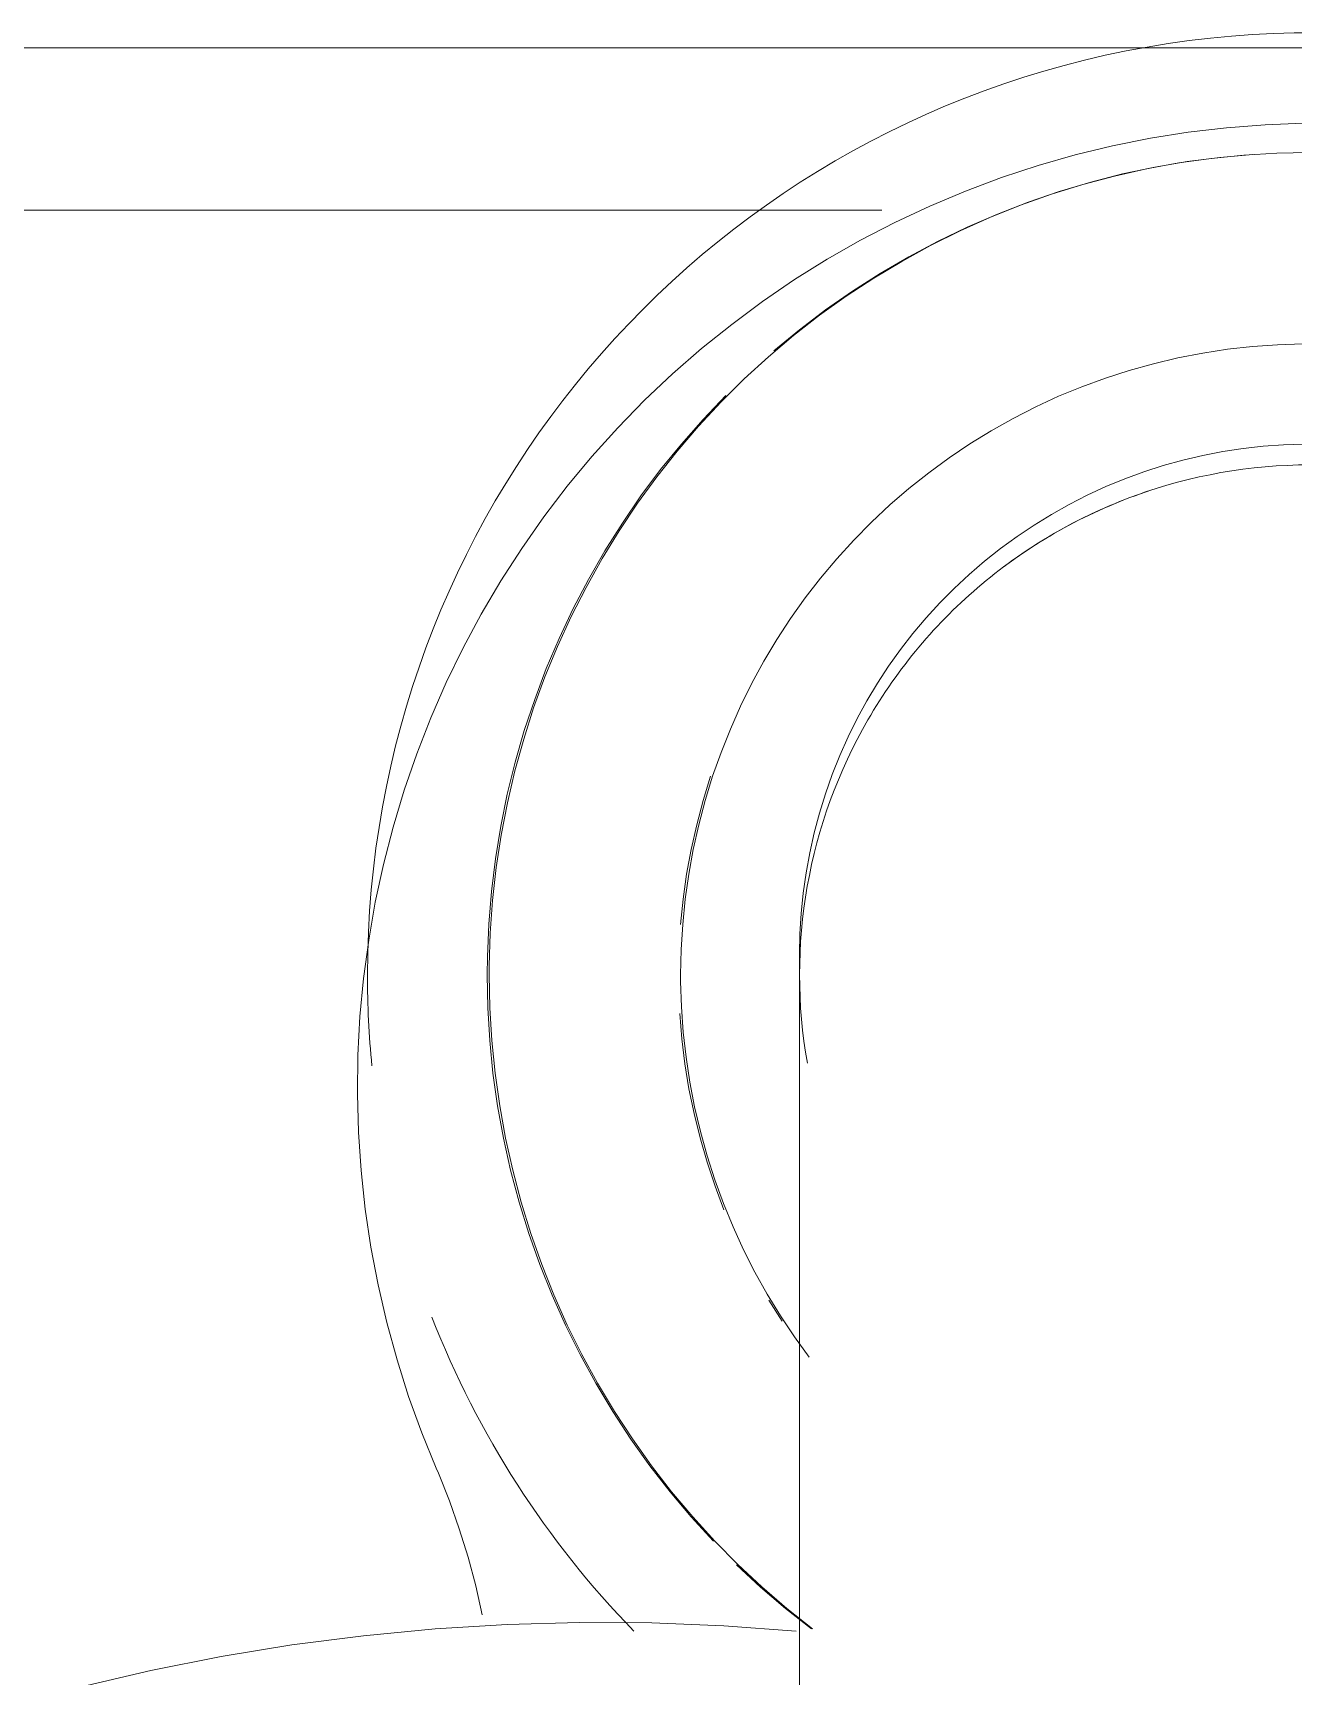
# Model space of a CAD drawing. Header units: inches. Extents: x -1548 to 1644, y -860 to 924.
# Drawn here: x -896.361 to -895.511, y 494.152 to 495.26 of the extents above; entities that cross this region are included whole.
import ezdxf

# ---------------------------------------------------------------- set-up
doc = ezdxf.new("R2010")
doc.units = ezdxf.units.IN
doc.header["$MEASUREMENT"] = 0
doc.layers.add('P-SANR-FIXT', color=6, linetype='Continuous', lineweight=9)

# ---------------------------------------------------------------- blocks, each defined once
blk = doc.blocks.new('Sink-3 Basin - 91_ Width-1106534-L1')
at = {"layer": 'P-SANR-FIXT'}
blk.add_line((-19.1323, 7.0923), (-31.1323, 7.0923), dxfattribs=at)
blk = doc.blocks.new('Faucet_Combo - Faucet_Combo-1106549-L1')
at = {"layer": 'P-SANR-FIXT'}
for p, q in [((-0.2883, -1.8594), (-3.5361, -1.8594)), ((-0.3554, -2.6086), (-0.3644, -2.5943))]:
    blk.add_line(p, q, dxfattribs=at)
at = {"layer": 'P-SANR-FIXT', "flags": 128}
for points in [[(-0.5886, -2.7077), (-0.5984, -2.6837), (-0.6073, -2.6592), (-0.6151, -2.6345), (-0.622, -2.6094), (-0.6279, -2.5841), (-0.6327, -2.5586), (-0.6365, -2.5329), (-0.6393, -2.507), (-0.6411, -2.4811), (-0.6418, -2.4552), (-0.6414, -2.4292), (-0.6401, -2.4032), (-0.6377, -2.3774), (-0.6342, -2.3516), (-0.6298, -2.326), (-0.6243, -2.3006), (-0.6178, -2.2754), (-0.6103, -2.2506), (-0.6018, -2.226), (-0.5924, -2.2018), (-0.5819, -2.178), (-0.5706, -2.1546), (-0.5583, -2.1318), (-0.5451, -2.1094), (-0.531, -2.0875), (-0.5161, -2.0663), (-0.5003, -2.0456), (-0.4837, -2.0256), (-0.4663, -2.0063), (-0.4482, -1.9877), (-0.4293, -1.9699), (-0.4098, -1.9528), (-0.3895, -1.9365), (-0.3687, -1.921), (-0.3472, -1.9063), (-0.3252, -1.8926), (-0.3026, -1.8797), (-0.2795, -1.8678), (-0.256, -1.8567), (-0.232, -1.8467), (-0.2077, -1.8375), (-0.183, -1.8294), (-0.158, -1.8223), (-0.1328, -1.8162), (-0.1073, -1.811), (-0.0817, -1.8069), (-0.0559, -1.8039), (-0.03, -1.8019), (-0.004, -1.8009)], [(0, -1.8206), (-0.0221, -1.8211), (-0.0442, -1.8224), (-0.0662, -1.8246), (-0.0881, -1.8277), (-0.1099, -1.8317), (-0.1315, -1.8365), (-0.1529, -1.8423), (-0.174, -1.8488), (-0.1948, -1.8562), (-0.2154, -1.8644), (-0.2356, -1.8735), (-0.2554, -1.8833), (-0.2748, -1.894), (-0.2938, -1.9054), (-0.3123, -1.9175), (-0.3303, -1.9304), (-0.3478, -1.944), (-0.3647, -1.9583), (-0.381, -1.9732), (-0.3967, -1.9888), (-0.4118, -2.0051), (-0.4262, -2.0219), (-0.44, -2.0392), (-0.453, -2.0571), (-0.4653, -2.0756), (-0.4769, -2.0944), (-0.4877, -2.1138), (-0.4977, -2.1335), (-0.507, -2.1537), (-0.5154, -2.1742), (-0.523, -2.195), (-0.5297, -2.2161), (-0.5356, -2.2375), (-0.5407, -2.259), (-0.5449, -2.2808), (-0.5482, -2.3027), (-0.5507, -2.3248), (-0.5522, -2.3469), (-0.5529, -2.369), (-0.5529, -2.375)], [(-0.0221, -1.8211), (-0.0442, -1.8224), (-0.0662, -1.8246), (-0.0881, -1.8277), (-0.1099, -1.8317), (-0.1315, -1.8365), (-0.1529, -1.8423), (-0.174, -1.8488), (-0.1948, -1.8562), (-0.2154, -1.8644), (-0.2356, -1.8735), (-0.2554, -1.8833), (-0.2748, -1.894), (-0.2938, -1.9054), (-0.3123, -1.9175), (-0.3303, -1.9304), (-0.3478, -1.944), (-0.3647, -1.9583)], [(-0.0221, -1.8211), (-0.0442, -1.8224), (-0.0662, -1.8246), (-0.0881, -1.8277), (-0.1099, -1.8317), (-0.1315, -1.8365), (-0.1529, -1.8423), (-0.174, -1.8488), (-0.1948, -1.8562), (-0.2154, -1.8644), (-0.2356, -1.8735), (-0.2554, -1.8833), (-0.2748, -1.894), (-0.2938, -1.9054), (-0.3123, -1.9175), (-0.3303, -1.9304), (-0.3478, -1.944), (-0.3647, -1.9583)], [(-0.0221, -1.8211), (-0.0442, -1.8224), (-0.0662, -1.8246), (-0.0881, -1.8277), (-0.1099, -1.8317), (-0.1315, -1.8365), (-0.1529, -1.8423), (-0.174, -1.8488), (-0.1948, -1.8562), (-0.2154, -1.8644), (-0.2356, -1.8735), (-0.2554, -1.8833), (-0.2748, -1.894), (-0.2938, -1.9054), (-0.3123, -1.9175), (-0.3303, -1.9304), (-0.3478, -1.944), (-0.3647, -1.9583)], [(-0.0221, -1.8211), (-0.0442, -1.8224), (-0.0662, -1.8246), (-0.0881, -1.8277), (-0.1099, -1.8317), (-0.1315, -1.8365), (-0.1529, -1.8423), (-0.174, -1.8488), (-0.1948, -1.8562), (-0.2154, -1.8644), (-0.2356, -1.8735), (-0.2554, -1.8833), (-0.2748, -1.894), (-0.2938, -1.9054), (-0.3123, -1.9175), (-0.3303, -1.9304), (-0.3478, -1.944), (-0.3647, -1.9583)], [(-0.0221, -1.8211), (-0.0442, -1.8224), (-0.0662, -1.8246), (-0.0881, -1.8277), (-0.1099, -1.8317), (-0.1315, -1.8365), (-0.1529, -1.8423), (-0.174, -1.8488), (-0.1948, -1.8562), (-0.2154, -1.8644), (-0.2356, -1.8735), (-0.2554, -1.8833), (-0.2748, -1.894), (-0.2938, -1.9054), (-0.3123, -1.9175), (-0.3303, -1.9304), (-0.3478, -1.944), (-0.3647, -1.9583)], [(-0.0221, -1.8211), (-0.0442, -1.8224), (-0.0662, -1.8246), (-0.0881, -1.8277), (-0.1099, -1.8317), (-0.1315, -1.8365), (-0.1529, -1.8423), (-0.174, -1.8488), (-0.1948, -1.8562), (-0.2154, -1.8644), (-0.2356, -1.8735), (-0.2554, -1.8833), (-0.2748, -1.894), (-0.2938, -1.9054), (-0.3123, -1.9175), (-0.3303, -1.9304), (-0.3478, -1.944), (-0.3647, -1.9583)], [(-0.0221, -1.8211), (-0.0442, -1.8224), (-0.0662, -1.8246), (-0.0881, -1.8277), (-0.1099, -1.8317), (-0.1315, -1.8365), (-0.1529, -1.8423), (-0.174, -1.8488), (-0.1948, -1.8562), (-0.2154, -1.8644), (-0.2356, -1.8735), (-0.2554, -1.8833), (-0.2748, -1.894), (-0.2938, -1.9054), (-0.3123, -1.9175), (-0.3303, -1.9304), (-0.3478, -1.944), (-0.3647, -1.9583)], [(-0.0221, -1.8211), (-0.0442, -1.8224), (-0.0662, -1.8246), (-0.0881, -1.8277), (-0.1099, -1.8317), (-0.1315, -1.8365), (-0.1529, -1.8423), (-0.174, -1.8488), (-0.1948, -1.8562), (-0.2154, -1.8644), (-0.2356, -1.8735), (-0.2554, -1.8833), (-0.2748, -1.894), (-0.2938, -1.9054), (-0.3123, -1.9175), (-0.3303, -1.9304), (-0.3478, -1.944), (-0.3647, -1.9583)], [(-0.0221, -1.8211), (-0.0442, -1.8224), (-0.0662, -1.8246), (-0.0881, -1.8277), (-0.1099, -1.8317), (-0.1315, -1.8365), (-0.1529, -1.8423), (-0.174, -1.8488), (-0.1948, -1.8562), (-0.2154, -1.8644), (-0.2356, -1.8735), (-0.2554, -1.8833), (-0.2748, -1.894), (-0.2938, -1.9054), (-0.3123, -1.9175), (-0.3303, -1.9304), (-0.3478, -1.944), (-0.3647, -1.9583)], [(-0.0221, -1.8211), (-0.0442, -1.8224), (-0.0662, -1.8246), (-0.0881, -1.8277), (-0.1099, -1.8317), (-0.1315, -1.8365), (-0.1529, -1.8423), (-0.174, -1.8488), (-0.1948, -1.8562), (-0.2154, -1.8644), (-0.2356, -1.8735), (-0.2554, -1.8833), (-0.2748, -1.894), (-0.2938, -1.9054), (-0.3123, -1.9175), (-0.3303, -1.9304), (-0.3478, -1.944), (-0.3647, -1.9583)], [(-0.0221, -1.8211), (-0.0442, -1.8224), (-0.0662, -1.8246), (-0.0881, -1.8277), (-0.1099, -1.8317), (-0.1315, -1.8365), (-0.1529, -1.8423), (-0.174, -1.8488), (-0.1948, -1.8562), (-0.2154, -1.8644), (-0.2356, -1.8735), (-0.2554, -1.8833), (-0.2748, -1.894), (-0.2938, -1.9054), (-0.3123, -1.9175), (-0.3303, -1.9304), (-0.3478, -1.944), (-0.3647, -1.9583)], [(-0.0383, -1.822), (-0.0604, -1.8239), (-0.0824, -1.8268), (-0.1043, -1.8305), (-0.126, -1.8351), (-0.1474, -1.8406), (-0.1687, -1.8469), (-0.1897, -1.8541), (-0.2104, -1.8621), (-0.2307, -1.8709), (-0.2507, -1.8806), (-0.2702, -1.891), (-0.2894, -1.9022), (-0.3081, -1.9141), (-0.3262, -1.9268), (-0.3439, -1.9402), (-0.361, -1.9543)], [(-0.0383, -1.822), (-0.0604, -1.8239), (-0.0824, -1.8268), (-0.1043, -1.8305), (-0.126, -1.8351), (-0.1474, -1.8406), (-0.1687, -1.8469), (-0.1897, -1.8541), (-0.2104, -1.8621), (-0.2307, -1.8709), (-0.2507, -1.8806), (-0.2702, -1.891), (-0.2894, -1.9022), (-0.3081, -1.9141), (-0.3262, -1.9268), (-0.3439, -1.9402), (-0.361, -1.9543)], [(-0.4239, -2.375), (-0.4236, -2.358), (-0.4225, -2.341), (-0.4208, -2.3241), (-0.4185, -2.3072), (-0.4154, -2.2905), (-0.4117, -2.2739), (-0.4074, -2.2574), (-0.4024, -2.2412), (-0.3967, -2.2251), (-0.3904, -2.2093), (-0.3835, -2.1938), (-0.376, -2.1785), (-0.3678, -2.1636), (-0.3591, -2.149), (-0.3498, -2.1348), (-0.34, -2.1209), (-0.3296, -2.1075), (-0.3186, -2.0945), (-0.3072, -2.0819), (-0.2953, -2.0698), (-0.2829, -2.0582), (-0.27, -2.0471), (-0.2567, -2.0366), (-0.243, -2.0265), (-0.229, -2.0171), (-0.2145, -2.0082), (-0.1997, -1.9999), (-0.1846, -1.9921), (-0.1692, -1.985), (-0.1535, -1.9786), (-0.1376, -1.9727), (-0.1215, -1.9675), (-0.1052, -1.963), (-0.0887, -1.9591), (-0.072, -1.9559), (-0.0553, -1.9533), (-0.0384, -1.9514), (-0.0215, -1.9502), (-0.0046, -1.9497)], [(-0.3935, -1.9845), (-0.4088, -2.0006), (-0.4234, -2.0172), (-0.4374, -2.0344), (-0.4507, -2.0522), (-0.4632, -2.0705), (-0.475, -2.0892), (-0.4861, -2.1085), (-0.4963, -2.1281), (-0.5058, -2.1482), (-0.5145, -2.1686), (-0.5223, -2.1893), (-0.5293, -2.2103), (-0.5355, -2.2316), (-0.5408, -2.2532), (-0.5452, -2.2749), (-0.5488, -2.2968), (-0.5515, -2.3188), (-0.5533, -2.3409), (-0.5542, -2.363), (-0.5544, -2.375)], [(-0.3935, -1.9845), (-0.4088, -2.0006), (-0.4234, -2.0172), (-0.4374, -2.0344), (-0.4507, -2.0522), (-0.4632, -2.0705), (-0.475, -2.0892), (-0.4861, -2.1085), (-0.4963, -2.1281), (-0.5058, -2.1482), (-0.5145, -2.1686), (-0.5223, -2.1893), (-0.5293, -2.2103), (-0.5355, -2.2316), (-0.5408, -2.2532), (-0.5452, -2.2749), (-0.5488, -2.2968), (-0.5515, -2.3188), (-0.5533, -2.3409), (-0.5542, -2.363), (-0.5544, -2.375)], [(-0.3967, -1.9888), (-0.4118, -2.0051), (-0.4262, -2.0219), (-0.44, -2.0392), (-0.453, -2.0571), (-0.4653, -2.0756), (-0.4769, -2.0944), (-0.4877, -2.1138), (-0.4977, -2.1335), (-0.507, -2.1537), (-0.5154, -2.1742), (-0.523, -2.195), (-0.5297, -2.2161), (-0.5356, -2.2375), (-0.5407, -2.259), (-0.5449, -2.2808), (-0.5482, -2.3027), (-0.5507, -2.3248), (-0.5522, -2.3469), (-0.5529, -2.369), (-0.5529, -2.375)], [(-0.3967, -1.9888), (-0.4118, -2.0051), (-0.4262, -2.0219), (-0.44, -2.0392), (-0.453, -2.0571), (-0.4653, -2.0756), (-0.4769, -2.0944), (-0.4877, -2.1138), (-0.4977, -2.1335), (-0.507, -2.1537), (-0.5154, -2.1742), (-0.523, -2.195), (-0.5297, -2.2161), (-0.5356, -2.2375), (-0.5407, -2.259), (-0.5449, -2.2808), (-0.5482, -2.3027), (-0.5507, -2.3248), (-0.5522, -2.3469), (-0.5529, -2.369), (-0.5529, -2.375)], [(-0.3967, -1.9888), (-0.4118, -2.0051), (-0.4262, -2.0219), (-0.44, -2.0392), (-0.453, -2.0571), (-0.4653, -2.0756), (-0.4769, -2.0944), (-0.4877, -2.1138), (-0.4977, -2.1335), (-0.507, -2.1537), (-0.5154, -2.1742), (-0.523, -2.195), (-0.5297, -2.2161), (-0.5356, -2.2375), (-0.5407, -2.259), (-0.5449, -2.2808), (-0.5482, -2.3027), (-0.5507, -2.3248), (-0.5522, -2.3469), (-0.5529, -2.369), (-0.5529, -2.375)], [(-0.3967, -1.9888), (-0.4118, -2.0051), (-0.4262, -2.0219), (-0.44, -2.0392), (-0.453, -2.0571), (-0.4653, -2.0756), (-0.4769, -2.0944), (-0.4877, -2.1138), (-0.4977, -2.1335), (-0.507, -2.1537), (-0.5154, -2.1742), (-0.523, -2.195), (-0.5297, -2.2161), (-0.5356, -2.2375), (-0.5407, -2.259), (-0.5449, -2.2808), (-0.5482, -2.3027), (-0.5507, -2.3248), (-0.5522, -2.3469), (-0.5529, -2.369), (-0.5529, -2.375)], [(-0.3967, -1.9888), (-0.4118, -2.0051), (-0.4262, -2.0219), (-0.44, -2.0392), (-0.453, -2.0571), (-0.4653, -2.0756), (-0.4769, -2.0944), (-0.4877, -2.1138), (-0.4977, -2.1335), (-0.507, -2.1537), (-0.5154, -2.1742), (-0.523, -2.195), (-0.5297, -2.2161), (-0.5356, -2.2375), (-0.5407, -2.259), (-0.5449, -2.2808), (-0.5482, -2.3027), (-0.5507, -2.3248), (-0.5522, -2.3469), (-0.5529, -2.369), (-0.5529, -2.375)], [(-0.3967, -1.9888), (-0.4118, -2.0051), (-0.4262, -2.0219), (-0.44, -2.0392), (-0.453, -2.0571), (-0.4653, -2.0756), (-0.4769, -2.0944), (-0.4877, -2.1138), (-0.4977, -2.1335), (-0.507, -2.1537), (-0.5154, -2.1742), (-0.523, -2.195), (-0.5297, -2.2161), (-0.5356, -2.2375), (-0.5407, -2.259), (-0.5449, -2.2808), (-0.5482, -2.3027), (-0.5507, -2.3248), (-0.5522, -2.3469), (-0.5529, -2.369), (-0.5529, -2.375)], [(-0.3967, -1.9888), (-0.4118, -2.0051), (-0.4262, -2.0219), (-0.44, -2.0392), (-0.453, -2.0571), (-0.4653, -2.0756), (-0.4769, -2.0944), (-0.4877, -2.1138), (-0.4977, -2.1335), (-0.507, -2.1537), (-0.5154, -2.1742), (-0.523, -2.195), (-0.5297, -2.2161), (-0.5356, -2.2375), (-0.5407, -2.259), (-0.5449, -2.2808), (-0.5482, -2.3027), (-0.5507, -2.3248), (-0.5522, -2.3469), (-0.5529, -2.369), (-0.5529, -2.375)], [(-0.3967, -1.9888), (-0.4118, -2.0051), (-0.4262, -2.0219), (-0.44, -2.0392), (-0.453, -2.0571), (-0.4653, -2.0756), (-0.4769, -2.0944), (-0.4877, -2.1138), (-0.4977, -2.1335), (-0.507, -2.1537), (-0.5154, -2.1742), (-0.523, -2.195), (-0.5297, -2.2161), (-0.5356, -2.2375), (-0.5407, -2.259), (-0.5449, -2.2808), (-0.5482, -2.3027), (-0.5507, -2.3248), (-0.5522, -2.3469), (-0.5529, -2.369), (-0.5529, -2.375)], [(-0.3967, -1.9888), (-0.4118, -2.0051), (-0.4262, -2.0219), (-0.44, -2.0392), (-0.453, -2.0571), (-0.4653, -2.0756), (-0.4769, -2.0944), (-0.4877, -2.1138), (-0.4977, -2.1335), (-0.507, -2.1537), (-0.5154, -2.1742), (-0.523, -2.195), (-0.5297, -2.2161), (-0.5356, -2.2375), (-0.5407, -2.259), (-0.5449, -2.2808), (-0.5482, -2.3027), (-0.5507, -2.3248), (-0.5522, -2.3469), (-0.5529, -2.369), (-0.5529, -2.375)], [(-0.3967, -1.9888), (-0.4118, -2.0051), (-0.4262, -2.0219), (-0.44, -2.0392), (-0.453, -2.0571), (-0.4653, -2.0756), (-0.4769, -2.0944), (-0.4877, -2.1138), (-0.4977, -2.1335), (-0.507, -2.1537), (-0.5154, -2.1742), (-0.523, -2.195), (-0.5297, -2.2161), (-0.5356, -2.2375), (-0.5407, -2.259), (-0.5449, -2.2808), (-0.5482, -2.3027), (-0.5507, -2.3248), (-0.5522, -2.3469), (-0.5529, -2.369), (-0.5529, -2.375)], [(-0.3967, -1.9888), (-0.4118, -2.0051), (-0.4262, -2.0219), (-0.44, -2.0392), (-0.453, -2.0571), (-0.4653, -2.0756), (-0.4769, -2.0944), (-0.4877, -2.1138), (-0.4977, -2.1335), (-0.507, -2.1537), (-0.5154, -2.1742), (-0.523, -2.195), (-0.5297, -2.2161), (-0.5356, -2.2375), (-0.5407, -2.259), (-0.5449, -2.2808), (-0.5482, -2.3027), (-0.5507, -2.3248), (-0.5522, -2.3469), (-0.5529, -2.369), (-0.5529, -2.375)], [(-0.3437, -2.361), (-0.3435, -2.3473), (-0.3427, -2.3336), (-0.3413, -2.3199), (-0.3394, -2.3063), (-0.3369, -2.2928), (-0.3339, -2.2793), (-0.3304, -2.2661), (-0.3263, -2.2529), (-0.3217, -2.24), (-0.3166, -2.2272), (-0.311, -2.2146), (-0.3049, -2.2023), (-0.2983, -2.1902), (-0.2912, -2.1785), (-0.2837, -2.167), (-0.2757, -2.1558), (-0.2673, -2.1449), (-0.2584, -2.1344), (-0.2492, -2.1242), (-0.2395, -2.1145), (-0.2294, -2.1051), (-0.219, -2.0961), (-0.2083, -2.0876), (-0.1971, -2.0795), (-0.1857, -2.0718), (-0.174, -2.0646), (-0.162, -2.0579), (-0.1498, -2.0516), (-0.1373, -2.0459), (-0.1246, -2.0407), (-0.1116, -2.0359), (-0.0986, -2.0317), (-0.0853, -2.0281), (-0.0719, -2.0249), (-0.0584, -2.0223), (-0.0448, -2.0202), (-0.0312, -2.0187), (-0.0175, -2.0177), (-0.0037, -2.0173)], [(-0.424, -2.341), (-0.4223, -2.3241), (-0.4199, -2.3072), (-0.4168, -2.2905), (-0.4131, -2.2739), (-0.4088, -2.2575), (-0.4037, -2.2412)], [(-0.4225, -2.341), (-0.4208, -2.3241), (-0.4185, -2.3072), (-0.4154, -2.2905), (-0.4117, -2.2739), (-0.4074, -2.2574), (-0.4024, -2.2412)], [(-0.4225, -2.341), (-0.4208, -2.3241), (-0.4185, -2.3072), (-0.4154, -2.2905), (-0.4117, -2.2739), (-0.4074, -2.2574), (-0.4024, -2.2412)], [(-0.4225, -2.341), (-0.4208, -2.3241), (-0.4185, -2.3072), (-0.4154, -2.2905), (-0.4117, -2.2739), (-0.4074, -2.2574), (-0.4024, -2.2412)], [(-0.4225, -2.341), (-0.4208, -2.3241), (-0.4185, -2.3072), (-0.4154, -2.2905), (-0.4117, -2.2739), (-0.4074, -2.2574), (-0.4024, -2.2412)], [(-0.4225, -2.341), (-0.4208, -2.3241), (-0.4185, -2.3072), (-0.4154, -2.2905), (-0.4117, -2.2739), (-0.4074, -2.2574), (-0.4024, -2.2412)], [(-0.4225, -2.341), (-0.4208, -2.3241), (-0.4185, -2.3072), (-0.4154, -2.2905), (-0.4117, -2.2739), (-0.4074, -2.2574), (-0.4024, -2.2412)], [(-0.4225, -2.341), (-0.4208, -2.3241), (-0.4185, -2.3072), (-0.4154, -2.2905), (-0.4117, -2.2739), (-0.4074, -2.2574), (-0.4024, -2.2412)], [(-0.4225, -2.341), (-0.4208, -2.3241), (-0.4185, -2.3072), (-0.4154, -2.2905), (-0.4117, -2.2739), (-0.4074, -2.2574), (-0.4024, -2.2412)], [(-0.4225, -2.341), (-0.4208, -2.3241), (-0.4185, -2.3072), (-0.4154, -2.2905), (-0.4117, -2.2739), (-0.4074, -2.2574), (-0.4024, -2.2412)], [(-0.4225, -2.341), (-0.4208, -2.3241), (-0.4185, -2.3072), (-0.4154, -2.2905), (-0.4117, -2.2739), (-0.4074, -2.2574), (-0.4024, -2.2412)], [(-0.4225, -2.341), (-0.4208, -2.3241), (-0.4185, -2.3072), (-0.4154, -2.2905), (-0.4117, -2.2739), (-0.4074, -2.2574), (-0.4024, -2.2412)], [(-0.424, -2.341), (-0.4223, -2.3241), (-0.4199, -2.3072), (-0.4168, -2.2905), (-0.4131, -2.2739), (-0.4088, -2.2575)], [(-0.3437, -2.361), (-0.3437, -2.3673), (-0.3437, -2.3861), (-0.3437, -2.4175), (-0.3437, -2.4613), (-0.3437, -2.5174), (-0.3437, -2.5859), (-0.3437, -2.6666), (-0.3437, -2.7593), (-0.3437, -2.864)], [(-0.3437, -2.375), (-0.3437, -2.3626), (-0.3437, -2.361)], [(-0.5544, -2.375), (-0.5539, -2.3972), (-0.5526, -2.4193), (-0.5504, -2.4414), (-0.5473, -2.4633), (-0.5433, -2.4851), (-0.5385, -2.5068), (-0.5328, -2.5282), (-0.5262, -2.5494), (-0.5188, -2.5703), (-0.5106, -2.5909), (-0.5016, -2.6111), (-0.4917, -2.631), (-0.4811, -2.6504), (-0.4697, -2.6695), (-0.4575, -2.688), (-0.4446, -2.7061), (-0.431, -2.7236), (-0.4168, -2.7405), (-0.4018, -2.7569)], [(-0.5544, -2.375), (-0.5539, -2.3972), (-0.5526, -2.4193), (-0.5504, -2.4414), (-0.5473, -2.4633), (-0.5433, -2.4851), (-0.5385, -2.5068), (-0.5328, -2.5282), (-0.5262, -2.5494), (-0.5188, -2.5703), (-0.5106, -2.5909), (-0.5016, -2.6111), (-0.4917, -2.631), (-0.4811, -2.6504), (-0.4697, -2.6695), (-0.4575, -2.688), (-0.4446, -2.7061), (-0.431, -2.7236), (-0.4168, -2.7405), (-0.4018, -2.7569)], [(-0.5529, -2.375), (-0.5525, -2.3972), (-0.5512, -2.4193), (-0.549, -2.4413), (-0.5459, -2.4633), (-0.5419, -2.4851), (-0.5371, -2.5067), (-0.5314, -2.5282), (-0.5249, -2.5493), (-0.5175, -2.5702), (-0.5093, -2.5908), (-0.5003, -2.6111), (-0.4905, -2.6309), (-0.4799, -2.6504), (-0.4685, -2.6694), (-0.4564, -2.6879), (-0.4436, -2.706), (-0.43, -2.7235), (-0.4158, -2.7405), (-0.4009, -2.7568), (-0.3853, -2.7726), (-0.3691, -2.7877), (-0.3524, -2.8022), (-0.3351, -2.816)], [(-0.5529, -2.375), (-0.5525, -2.3972), (-0.5512, -2.4193), (-0.549, -2.4413), (-0.5459, -2.4633), (-0.5419, -2.4851), (-0.5371, -2.5067), (-0.5314, -2.5282), (-0.5249, -2.5493), (-0.5175, -2.5702), (-0.5093, -2.5908), (-0.5003, -2.6111), (-0.4905, -2.6309), (-0.4799, -2.6504), (-0.4685, -2.6694), (-0.4564, -2.6879), (-0.4436, -2.706), (-0.43, -2.7235), (-0.4158, -2.7405), (-0.4009, -2.7568)], [(-0.5529, -2.375), (-0.5525, -2.3972), (-0.5512, -2.4193), (-0.549, -2.4413), (-0.5459, -2.4633), (-0.5419, -2.4851), (-0.5371, -2.5067), (-0.5314, -2.5282), (-0.5249, -2.5493), (-0.5175, -2.5702), (-0.5093, -2.5908), (-0.5003, -2.6111), (-0.4905, -2.6309), (-0.4799, -2.6504), (-0.4685, -2.6694), (-0.4564, -2.6879), (-0.4436, -2.706), (-0.43, -2.7235), (-0.4158, -2.7405), (-0.4009, -2.7568)], [(-0.5529, -2.375), (-0.5525, -2.3972), (-0.5512, -2.4193), (-0.549, -2.4413), (-0.5459, -2.4633), (-0.5419, -2.4851), (-0.5371, -2.5067), (-0.5314, -2.5282), (-0.5249, -2.5493), (-0.5175, -2.5702), (-0.5093, -2.5908), (-0.5003, -2.6111), (-0.4905, -2.6309), (-0.4799, -2.6504), (-0.4685, -2.6694), (-0.4564, -2.6879), (-0.4436, -2.706), (-0.43, -2.7235), (-0.4158, -2.7405), (-0.4009, -2.7568)], [(-0.5529, -2.375), (-0.5525, -2.3972), (-0.5512, -2.4193), (-0.549, -2.4413), (-0.5459, -2.4633), (-0.5419, -2.4851), (-0.5371, -2.5067), (-0.5314, -2.5282), (-0.5249, -2.5493), (-0.5175, -2.5702), (-0.5093, -2.5908), (-0.5003, -2.6111), (-0.4905, -2.6309), (-0.4799, -2.6504), (-0.4685, -2.6694), (-0.4564, -2.6879), (-0.4436, -2.706), (-0.43, -2.7235), (-0.4158, -2.7405), (-0.4009, -2.7568)], [(-0.5529, -2.375), (-0.5525, -2.3972), (-0.5512, -2.4193), (-0.549, -2.4413), (-0.5459, -2.4633), (-0.5419, -2.4851), (-0.5371, -2.5067), (-0.5314, -2.5282), (-0.5249, -2.5493), (-0.5175, -2.5702), (-0.5093, -2.5908), (-0.5003, -2.6111), (-0.4905, -2.6309), (-0.4799, -2.6504), (-0.4685, -2.6694), (-0.4564, -2.6879), (-0.4436, -2.706), (-0.43, -2.7235), (-0.4158, -2.7405), (-0.4009, -2.7568)], [(-0.5529, -2.375), (-0.5525, -2.3972), (-0.5512, -2.4193), (-0.549, -2.4413), (-0.5459, -2.4633), (-0.5419, -2.4851), (-0.5371, -2.5067), (-0.5314, -2.5282), (-0.5249, -2.5493), (-0.5175, -2.5702), (-0.5093, -2.5908), (-0.5003, -2.6111), (-0.4905, -2.6309), (-0.4799, -2.6504), (-0.4685, -2.6694), (-0.4564, -2.6879), (-0.4436, -2.706), (-0.43, -2.7235), (-0.4158, -2.7405), (-0.4009, -2.7568)], [(-0.5529, -2.375), (-0.5525, -2.3972), (-0.5512, -2.4193), (-0.549, -2.4413), (-0.5459, -2.4633), (-0.5419, -2.4851), (-0.5371, -2.5067), (-0.5314, -2.5282), (-0.5249, -2.5493), (-0.5175, -2.5702), (-0.5093, -2.5908), (-0.5003, -2.6111), (-0.4905, -2.6309), (-0.4799, -2.6504), (-0.4685, -2.6694), (-0.4564, -2.6879), (-0.4436, -2.706), (-0.43, -2.7235), (-0.4158, -2.7405), (-0.4009, -2.7568)], [(-0.5529, -2.375), (-0.5525, -2.3972), (-0.5512, -2.4193), (-0.549, -2.4413), (-0.5459, -2.4633), (-0.5419, -2.4851), (-0.5371, -2.5067), (-0.5314, -2.5282), (-0.5249, -2.5493), (-0.5175, -2.5702), (-0.5093, -2.5908), (-0.5003, -2.6111), (-0.4905, -2.6309), (-0.4799, -2.6504), (-0.4685, -2.6694), (-0.4564, -2.6879), (-0.4436, -2.706), (-0.43, -2.7235), (-0.4158, -2.7405), (-0.4009, -2.7568)], [(-0.5529, -2.375), (-0.5525, -2.3972), (-0.5512, -2.4193), (-0.549, -2.4413), (-0.5459, -2.4633), (-0.5419, -2.4851), (-0.5371, -2.5067), (-0.5314, -2.5282), (-0.5249, -2.5493), (-0.5175, -2.5702), (-0.5093, -2.5908), (-0.5003, -2.6111), (-0.4905, -2.6309), (-0.4799, -2.6504), (-0.4685, -2.6694), (-0.4564, -2.6879), (-0.4436, -2.706), (-0.43, -2.7235), (-0.4158, -2.7405), (-0.4009, -2.7568)], [(-0.5529, -2.375), (-0.5525, -2.3972), (-0.5512, -2.4193), (-0.549, -2.4413), (-0.5459, -2.4633), (-0.5419, -2.4851), (-0.5371, -2.5067), (-0.5314, -2.5282), (-0.5249, -2.5493), (-0.5175, -2.5702), (-0.5093, -2.5908), (-0.5003, -2.6111), (-0.4905, -2.6309), (-0.4799, -2.6504), (-0.4685, -2.6694), (-0.4564, -2.6879), (-0.4436, -2.706), (-0.43, -2.7235), (-0.4158, -2.7405), (-0.4009, -2.7568)], [(-0.5529, -2.375), (-0.5525, -2.3972), (-0.5512, -2.4193), (-0.549, -2.4413), (-0.5459, -2.4633), (-0.5419, -2.4851), (-0.5371, -2.5067), (-0.5314, -2.5282), (-0.5249, -2.5493), (-0.5175, -2.5702), (-0.5093, -2.5908), (-0.5003, -2.6111), (-0.4905, -2.6309), (-0.4799, -2.6504), (-0.4685, -2.6694), (-0.4564, -2.6879), (-0.4436, -2.706), (-0.43, -2.7235), (-0.4158, -2.7405), (-0.4009, -2.7568)], [(-0.3372, -2.6327), (-0.3472, -2.619), (-0.3567, -2.6049), (-0.3655, -2.5904), (-0.3738, -2.5755), (-0.3815, -2.5604), (-0.3886, -2.5449), (-0.3951, -2.5292), (-0.4009, -2.5132), (-0.4061, -2.497), (-0.4106, -2.4806), (-0.4145, -2.464), (-0.4177, -2.4473), (-0.4203, -2.4305), (-0.4222, -2.4136), (-0.4234, -2.3966), (-0.4239, -2.3796), (-0.4239, -2.375)], [(-0.3947, -2.5334), (-0.4007, -2.5175), (-0.4061, -2.5013), (-0.4108, -2.485), (-0.4149, -2.4685), (-0.4183, -2.4518), (-0.4211, -2.435), (-0.4231, -2.4181), (-0.4245, -2.4012)], [(-0.4061, -2.5013), (-0.4108, -2.485), (-0.4149, -2.4685), (-0.4183, -2.4518), (-0.4211, -2.435), (-0.4231, -2.4181), (-0.4245, -2.4012)], [(-0.3886, -2.5449), (-0.3951, -2.5292), (-0.4009, -2.5132), (-0.4061, -2.497), (-0.4106, -2.4806), (-0.4145, -2.464), (-0.4177, -2.4473), (-0.4203, -2.4305), (-0.4222, -2.4136)], [(-0.3886, -2.5449), (-0.3951, -2.5292), (-0.4009, -2.5132), (-0.4061, -2.497), (-0.4106, -2.4806), (-0.4145, -2.464), (-0.4177, -2.4473), (-0.4203, -2.4305), (-0.4222, -2.4136)], [(-0.3886, -2.5449), (-0.3951, -2.5292), (-0.4009, -2.5132), (-0.4061, -2.497), (-0.4106, -2.4806), (-0.4145, -2.464), (-0.4177, -2.4473), (-0.4203, -2.4305), (-0.4222, -2.4136)], [(-0.3886, -2.5449), (-0.3951, -2.5292), (-0.4009, -2.5132), (-0.4061, -2.497), (-0.4106, -2.4806), (-0.4145, -2.464), (-0.4177, -2.4473), (-0.4203, -2.4305), (-0.4222, -2.4136)], [(-0.3886, -2.5449), (-0.3951, -2.5292), (-0.4009, -2.5132), (-0.4061, -2.497), (-0.4106, -2.4806), (-0.4145, -2.464), (-0.4177, -2.4473), (-0.4203, -2.4305), (-0.4222, -2.4136)], [(-0.3886, -2.5449), (-0.3951, -2.5292), (-0.4009, -2.5132), (-0.4061, -2.497), (-0.4106, -2.4806), (-0.4145, -2.464), (-0.4177, -2.4473), (-0.4203, -2.4305), (-0.4222, -2.4136)], [(-0.3886, -2.5449), (-0.3951, -2.5292), (-0.4009, -2.5132), (-0.4061, -2.497), (-0.4106, -2.4806), (-0.4145, -2.464), (-0.4177, -2.4473), (-0.4203, -2.4305), (-0.4222, -2.4136)], [(-0.3886, -2.5449), (-0.3951, -2.5292), (-0.4009, -2.5132), (-0.4061, -2.497), (-0.4106, -2.4806), (-0.4145, -2.464), (-0.4177, -2.4473), (-0.4203, -2.4305), (-0.4222, -2.4136)], [(-0.3886, -2.5449), (-0.3951, -2.5292), (-0.4009, -2.5132), (-0.4061, -2.497), (-0.4106, -2.4806), (-0.4145, -2.464), (-0.4177, -2.4473), (-0.4203, -2.4305), (-0.4222, -2.4136)], [(-0.3886, -2.5449), (-0.3951, -2.5292), (-0.4009, -2.5132), (-0.4061, -2.497), (-0.4106, -2.4806), (-0.4145, -2.464), (-0.4177, -2.4473), (-0.4203, -2.4305), (-0.4222, -2.4136)], [(-0.3886, -2.5449), (-0.3951, -2.5292), (-0.4009, -2.5132), (-0.4061, -2.497), (-0.4106, -2.4806), (-0.4145, -2.464), (-0.4177, -2.4473), (-0.4203, -2.4305), (-0.4222, -2.4136)], [(-0.3567, -2.6049), (-0.3655, -2.5904), (-0.3738, -2.5755)], [(-0.3567, -2.6049), (-0.3655, -2.5904), (-0.3738, -2.5755)], [(-0.3567, -2.6049), (-0.3655, -2.5904), (-0.3738, -2.5755)], [(-0.3567, -2.6049), (-0.3655, -2.5904), (-0.3738, -2.5755)], [(-0.3567, -2.6049), (-0.3655, -2.5904), (-0.3738, -2.5755)], [(-0.3567, -2.6049), (-0.3655, -2.5904), (-0.3738, -2.5755)], [(-0.3567, -2.6049), (-0.3655, -2.5904), (-0.3738, -2.5755)], [(-0.3567, -2.6049), (-0.3655, -2.5904), (-0.3738, -2.5755)], [(-0.3567, -2.6049), (-0.3655, -2.5904), (-0.3738, -2.5755)], [(-0.3567, -2.6049), (-0.3655, -2.5904), (-0.3738, -2.5755)], [(-0.3567, -2.6049), (-0.3655, -2.5904), (-0.3738, -2.5755)], [(-0.5577, -2.8065), (-0.562, -2.787), (-0.5672, -2.7677), (-0.5731, -2.7486), (-0.5798, -2.7297), (-0.5872, -2.7111), (-0.5886, -2.7077)], [(-0.3862, -2.7727), (-0.37, -2.7878), (-0.3532, -2.8023), (-0.3358, -2.816)], [(-0.3862, -2.7727), (-0.37, -2.7878), (-0.3532, -2.8023), (-0.3358, -2.816)], [(-0.3853, -2.7726), (-0.3691, -2.7877), (-0.3524, -2.8022), (-0.3351, -2.816)], [(-0.3853, -2.7726), (-0.3691, -2.7877), (-0.3524, -2.8022), (-0.3351, -2.816)], [(-0.3853, -2.7726), (-0.3691, -2.7877), (-0.3524, -2.8022), (-0.3351, -2.816)], [(-0.3853, -2.7726), (-0.3691, -2.7877), (-0.3524, -2.8022), (-0.3351, -2.816)], [(-0.3853, -2.7726), (-0.3691, -2.7877), (-0.3524, -2.8022), (-0.3351, -2.816)], [(-0.3853, -2.7726), (-0.3691, -2.7877), (-0.3524, -2.8022), (-0.3351, -2.816)], [(-0.3853, -2.7726), (-0.3691, -2.7877), (-0.3524, -2.8022), (-0.3351, -2.816)], [(-0.3853, -2.7726), (-0.3691, -2.7877), (-0.3524, -2.8022), (-0.3351, -2.816)], [(-0.3853, -2.7726), (-0.3691, -2.7877), (-0.3524, -2.8022), (-0.3351, -2.816)], [(-0.3853, -2.7726), (-0.3691, -2.7877), (-0.3524, -2.8022), (-0.3351, -2.816)], [(-0.3853, -2.7726), (-0.3691, -2.7877), (-0.3524, -2.8022), (-0.3351, -2.816)], [(-0.3461, -2.8175), (-0.3947, -2.8139), (-0.4434, -2.812), (-0.4921, -2.8117), (-0.5408, -2.813), (-0.5894, -2.816), (-0.6377, -2.8206), (-0.6859, -2.8267), (-0.7337, -2.8346), (-0.7811, -2.844), (-0.8281, -2.855)]]:
    blk.add_lwpolyline(points, dxfattribs=at)
at = {"layer": 'P-SANR-FIXT'}
for start, end in [(19.8595, 180), (180, 185.5536), (201.3241, 224.1752)]:
    blk.add_arc((0, -2.375), 0.635, start, end, dxfattribs=at)
for points in [[(-0.3385, -2.4346), (-0.3455, -2.3953), (-0.3455, -2.3141), (-0.3038, -2.1996), (-0.2254, -2.1062), (-0.12, -2.0454), (-0.04, -2.0312), (0, -2.0312)], [(-0.2065, -2.1002), (-0.177, -2.078), (-0.1438, -2.0606), (-0.1088, -2.0489)]]:
    blk.add_open_spline(points, degree=3, dxfattribs=at)

msp = doc.modelspace()

# ---------------------------------------------------------------- block references
at = {"layer": 'P-SANR-FIXT'}
for name, p in [('Sink-3 Basin - 91_ Width-1106534-L1', (-870.36769, 488.15766)), ('Faucet_Combo - Faucet_Combo-1106549-L1', (-895.5, 497))]:
    msp.add_blockref(name, p, dxfattribs=at)

doc.saveas('drawing.dxf')
